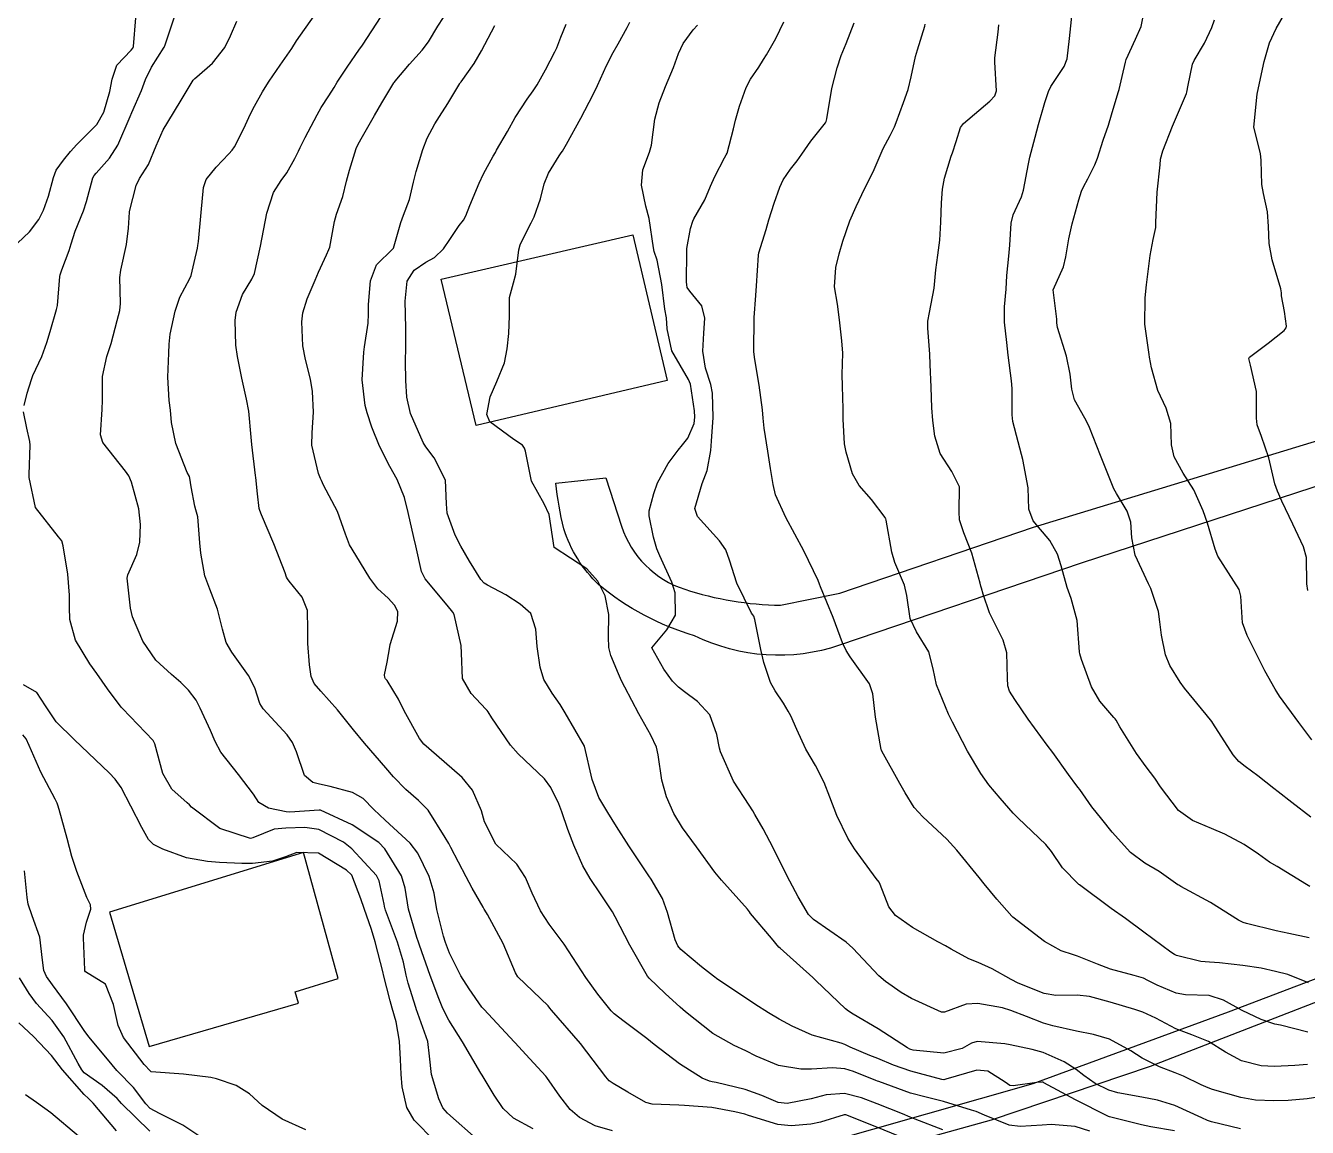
# Model space of a CAD drawing. Header units: metres. Extents: x 318500 to 325275, y 7408834 to 7428799.
# Drawn here: x 322217.8 to 322295.3, y 7422448.2 to 7422514.9 of the extents above; entities that cross this region are included whole.
import ezdxf

# ---------------------------------------------------------------- set-up
doc = ezdxf.new("R2010")
doc.units = ezdxf.units.M
doc.header["$MEASUREMENT"] = 0
for name, color, linetype in [('Curvas de Nivel 1m', 11, 'Continuous'), ('Curvas de Nivel 5m', 15, 'Continuous'), ('Edificações', 30, 'Continuous'), ('Vias Primárias', 230, 'Continuous'), ('Vias Secundárias', 230, 'Continuous')]:
    doc.layers.add(name, color=color, linetype=linetype)

msp = doc.modelspace()

# ---------------------------------------------------------------- linework, layer by layer
at = {"layer": 'Curvas de Nivel 1m', "flags": 128}
for points, elevation in [([(322295.544, 7422466.976), (322294.397, 7422467.872), (322293.567, 7422468.513), (322293.306, 7422468.724), (322292.333, 7422469.494), (322291.583, 7422470.062), (322291.194, 7422470.364), (322290.841, 7422470.761), (322289.618, 7422472.679), (322289.548, 7422472.781), (322289.205, 7422473.203), (322287.911, 7422474.797), (322287.645, 7422475.149), (322287.009, 7422476.159), (322286.747, 7422476.814), (322286.506, 7422478), (322286.412, 7422478.819), (322286.324, 7422479.438), (322285.869, 7422480.828), (322285.724, 7422481.106), (322284.925, 7422482.842), (322284.724, 7422483.887), (322284.662, 7422484.847), (322284.44, 7422485.504), (322283.797, 7422486.572), (322283.628, 7422486.862), (322283.503, 7422487.165), (322282.826, 7422488.87), (322282.151, 7422490.582), (322282.019, 7422490.878), (322281.863, 7422491.142), (322281.242, 7422492.258), (322281.083, 7422492.892), (322280.988, 7422493.799), (322280.758, 7422494.897), (322280.219, 7422496.623), (322280.171, 7422496.907), (322280.167, 7422497.132), (322279.96, 7422498.91), (322280.576, 7422500.306), (322280.722, 7422500.899), (322280.908, 7422501.995), (322281.105, 7422502.894), (322281.5, 7422504.353), (322281.67, 7422504.886), (322281.784, 7422505.143), (322282.051, 7422505.634), (322282.473, 7422506.467), (322282.628, 7422506.874), (322282.987, 7422507.97), (322283.293, 7422508.868), (322283.477, 7422509.495), (322283.886, 7422510.862), (322283.941, 7422511.043), (322284.135, 7422511.831), (322284.322, 7422512.683), (322284.373, 7422512.857), (322284.941, 7422514.076), (322285.288, 7422514.843), (322285.538, 7422516.184)], 782), ([(322295.357, 7422480.704), (322295.315, 7422481.115), (322295.291, 7422482.705), (322295.107, 7422483.36), (322294.466, 7422484.713), (322293.794, 7422486.122), (322293.606, 7422486.531), (322293.527, 7422486.724), (322293.378, 7422487.155), (322292.997, 7422488.732), (322292.565, 7422490.024), (322292.308, 7422490.743), (322292.264, 7422491.144), (322292.264, 7422492.744), (322291.904, 7422494.358), (322291.806, 7422494.752), (322291.834, 7422494.829), (322291.912, 7422494.887), (322292.976, 7422495.683), (322293.936, 7422496.446), (322294.056, 7422496.601), (322294.068, 7422496.719), (322293.949, 7422497.588), (322293.779, 7422498.544), (322293.768, 7422498.723), (322293.727, 7422498.961), (322293.199, 7422500.732), (322293.023, 7422501.716), (322292.984, 7422502.736), (322292.927, 7422503.635), (322292.679, 7422504.74), (322292.584, 7422505.278), (322292.533, 7422506.743), (322292.493, 7422507.16), (322292.1, 7422508.75), (322292.292, 7422510.747), (322292.614, 7422512.272), (322292.725, 7422512.741), (322293.048, 7422513.856), (322293.453, 7422514.731), (322294.193, 7422516.027)], 784), ([(322217.276, 7422501.741), (322217.997, 7422502.424), (322218.562, 7422503.167), (322218.84, 7422503.722), (322219.158, 7422504.583), (322219.462, 7422505.716), (322219.612, 7422506.149), (322220.056, 7422506.756), (322220.476, 7422507.292), (322220.855, 7422507.698), (322222.082, 7422508.926), (322222.5, 7422509.674), (322222.856, 7422510.922), (322223.005, 7422511.667), (322223.283, 7422512.512), (322224.147, 7422513.419), (322224.254, 7422513.544), (322224.288, 7422513.649), (322224.44, 7422515.375)], 767), ([(322217.678, 7422491.907), (322217.864, 7422492.652), (322218.114, 7422493.49), (322218.211, 7422493.727), (322218.745, 7422494.874), (322219.046, 7422495.719), (322219.248, 7422496.386), (322219.64, 7422497.713), (322219.685, 7422497.961), (322219.829, 7422499.711), (322219.854, 7422499.818), (322219.966, 7422500.129), (322220.403, 7422501.284), (322220.519, 7422501.702), (322220.765, 7422502.466), (322221.261, 7422503.691), (322221.449, 7422504.258), (322221.835, 7422505.683), (322221.904, 7422505.82), (322222.044, 7422505.98), (322222.839, 7422506.887), (322223.342, 7422507.661), (322224.087, 7422509.398), (322224.198, 7422509.649), (322224.772, 7422510.982), (322225.025, 7422511.641), (322225.387, 7422512.381), (322226.149, 7422513.589), (322226.167, 7422513.613), (322226.179, 7422513.63), (322226.192, 7422513.671), (322226.843, 7422515.62)], 768), ([(322270.619, 7422447.681), (322269.288, 7422448.221), (322267.4, 7422448.967), (322267.299, 7422448.975), (322265.863, 7422448.513), (322265.29, 7422448.41), (322264.095, 7422448.301), (322263.289, 7422448.377), (322261.511, 7422448.932), (322261.298, 7422448.999), (322260.686, 7422449.156), (322259.302, 7422449.411), (322257.646, 7422449.538), (322257.303, 7422449.549), (322255.691, 7422449.611), (322255.305, 7422449.713), (322254.211, 7422450.341), (322253.316, 7422450.861), (322253.091, 7422451.026), (322252.877, 7422451.257), (322251.35, 7422453.28), (322249.591, 7422455.307), (322249.5, 7422455.427), (322249.383, 7422455.569), (322247.547, 7422457.329), (322247.404, 7422457.566), (322246.663, 7422459.341), (322245.721, 7422461.091), (322245.563, 7422461.358), (322245.525, 7422461.423), (322245.462, 7422461.531), (322244.789, 7422462.686), (322244.423, 7422463.376), (322243.506, 7422465.153), (322243.369, 7422465.391), (322243.161, 7422465.748), (322242.129, 7422467.404), (322241.546, 7422467.99), (322240.784, 7422468.653), (322240.039, 7422469.433), (322239.568, 7422469.968), (322238.268, 7422471.46), (322237.602, 7422472.268), (322236.632, 7422473.48), (322235.631, 7422474.616), (322235.227, 7422475.087), (322235.04, 7422475.499), (322234.937, 7422476.214), (322234.843, 7422477.502), (322234.85, 7422478.335), (322234.835, 7422479.503), (322234.498, 7422480.298), (322233.718, 7422481.272), (322233.611, 7422481.414), (322233.557, 7422481.522), (322233.476, 7422481.772), (322232.791, 7422483.534), (322232.033, 7422485.29), (322231.935, 7422485.548), (322231.908, 7422485.674), (322231.79, 7422486.555), (322231.692, 7422487.551), (322231.68, 7422487.673), (322231.451, 7422489.554), (322231.406, 7422489.985), (322231.276, 7422491.556), (322231.143, 7422492.281), (322230.853, 7422493.56), (322230.588, 7422494.874), (322230.489, 7422495.564), (322230.45, 7422497.047), (322230.513, 7422497.564), (322230.884, 7422498.627), (322231.454, 7422499.555), (322231.621, 7422499.898), (322231.99, 7422501.55), (322232.363, 7422503.545), (322232.777, 7422504.791), (322233.238, 7422505.532), (322233.577, 7422505.997), (322234.06, 7422506.852), (322234.277, 7422507.307), (322234.379, 7422507.515), (322234.691, 7422508.126), (322235.409, 7422509.5), (322235.653, 7422509.94), (322236.107, 7422510.649), (322236.438, 7422511.164), (322236.63, 7422511.485), (322237.218, 7422512.395), (322237.982, 7422513.472), (322238.053, 7422513.569), (322238.153, 7422513.721), (322239.292, 7422515.453)], 771), ([(322273.286, 7422448.052), (322271.609, 7422448.693), (322271.297, 7422448.814), (322270.835, 7422449.017), (322269.309, 7422449.63), (322268.364, 7422450.004), (322267.318, 7422450.261), (322266.214, 7422450.177), (322265.309, 7422449.942), (322263.852, 7422449.658), (322263.306, 7422449.719), (322262.318, 7422450.143), (322261.313, 7422450.494), (322259.567, 7422450.918), (322259.318, 7422450.965), (322259.146, 7422451), (322258.709, 7422451.179), (322257.333, 7422452.044), (322255.814, 7422453.223), (322255.355, 7422453.593), (322253.996, 7422454.618), (322253.377, 7422455.08), (322253.199, 7422455.253), (322252.389, 7422456.264), (322251.665, 7422457.276), (322251.406, 7422457.683), (322250.35, 7422459.296), (322249.448, 7422460.5), (322248.918, 7422461.315), (322248.414, 7422462.377), (322248.019, 7422463.325), (322247.492, 7422464.134), (322246.233, 7422465.349), (322245.53, 7422466.693), (322245.361, 7422467.363), (322244.804, 7422468.622), (322244.181, 7422469.381), (322243.568, 7422469.937), (322241.876, 7422471.407), (322241.595, 7422471.744), (322240.68, 7422473.424), (322240.324, 7422474.127), (322239.638, 7422475.255), (322239.554, 7422475.356), (322239.496, 7422475.442), (322239.491, 7422475.593), (322239.654, 7422476.371), (322239.805, 7422477.301), (322239.835, 7422477.438), (322240.276, 7422478.846), (322240.286, 7422479.431), (322240.091, 7422479.821), (322239.708, 7422480.235), (322239.078, 7422480.814), (322238.589, 7422481.457), (322237.741, 7422482.853), (322237.376, 7422483.474), (322237.124, 7422484.112), (322236.642, 7422485.481), (322235.796, 7422487.079), (322235.663, 7422487.356), (322235.607, 7422487.493), (322235.5, 7422487.799), (322235.087, 7422489.501), (322235.099, 7422490.243), (322235.187, 7422491.5), (322235.123, 7422492.751), (322234.998, 7422493.503), (322234.707, 7422494.699), (322234.552, 7422495.51), (322234.479, 7422496.964), (322234.538, 7422497.511), (322234.804, 7422498.362), (322235.281, 7422499.5), (322235.493, 7422499.971), (322235.983, 7422501.036), (322236.126, 7422501.351), (322236.172, 7422501.488), (322236.452, 7422503.047), (322236.581, 7422503.484), (322236.959, 7422504.553), (322237.193, 7422505.478), (322237.373, 7422506.153), (322237.774, 7422507.473), (322237.864, 7422507.68), (322238.076, 7422508.052), (322238.871, 7422509.458), (322239.317, 7422510.236), (322240.055, 7422511.441), (322240.081, 7422511.48), (322240.121, 7422511.535), (322240.989, 7422512.575), (322241.764, 7422513.416), (322242.155, 7422513.927), (322242.707, 7422514.862), (322243.049, 7422515.401)], 772), ([(322295.491, 7422462.784), (322295.287, 7422462.907), (322293.503, 7422463.992), (322293.047, 7422464.268), (322292.372, 7422464.737), (322291.519, 7422465.328), (322290.343, 7422465.953), (322289.533, 7422466.307), (322288.38, 7422466.792), (322287.549, 7422467.398), (322286.456, 7422468.817), (322286.099, 7422469.345), (322285.582, 7422470.03), (322284.99, 7422470.836), (322283.998, 7422472.462), (322283.77, 7422472.849), (322283.705, 7422472.934), (322283.622, 7422473.027), (322282.779, 7422474.016), (322282.284, 7422474.874), (322281.665, 7422476.52), (322281.569, 7422476.882), (322281.557, 7422476.997), (322281.401, 7422478.884), (322281.048, 7422480.225), (322280.808, 7422480.894), (322280.445, 7422482.193), (322280.225, 7422482.903), (322279.762, 7422483.729), (322278.734, 7422484.926), (322278.488, 7422485.63), (322278.432, 7422486.931), (322278.125, 7422488.636), (322278.044, 7422488.937), (322277.841, 7422489.7), (322277.512, 7422490.943), (322277.475, 7422491.332), (322277.478, 7422492.944), (322277.439, 7422493.393), (322277.234, 7422494.947), (322277.145, 7422495.725), (322277.013, 7422496.949), (322277.016, 7422497.882), (322277.106, 7422498.949), (322277.146, 7422499.774), (322277.264, 7422500.947), (322277.328, 7422501.619), (322277.42, 7422502.946), (322277.531, 7422503.439), (322278.036, 7422504.546), (322278.159, 7422504.938), (322278.453, 7422506.546), (322278.542, 7422506.933), (322278.865, 7422508.152), (322279.072, 7422508.925), (322279.448, 7422510.255), (322279.678, 7422510.917), (322279.817, 7422511.222), (322280.132, 7422511.705), (322280.625, 7422512.421), (322280.806, 7422512.9), (322280.937, 7422514.13), (322281.028, 7422514.897), (322281.133, 7422515.84)], 781), ([(322295.604, 7422471.661), (322294.816, 7422472.708), (322293.644, 7422474.32), (322293.489, 7422474.564), (322293.399, 7422474.724), (322292.771, 7422475.848), (322292.32, 7422476.74), (322291.688, 7422477.974), (322291.409, 7422478.754), (322291.318, 7422480.358), (322291.21, 7422480.758), (322290.235, 7422482.28), (322289.921, 7422482.777), (322289.756, 7422483.212), (322289.291, 7422484.785), (322289.041, 7422485.534), (322288.472, 7422486.793), (322287.815, 7422487.818), (322287.28, 7422488.808), (322287.118, 7422489.534), (322287.071, 7422490.812), (322286.798, 7422491.745), (322286.293, 7422492.824), (322285.9, 7422494.189), (322285.787, 7422494.832), (322285.761, 7422494.984), (322285.499, 7422496.837), (322285.518, 7422498.399), (322285.559, 7422498.836), (322285.596, 7422499.205), (322285.808, 7422500.833), (322285.831, 7422500.994), (322286.007, 7422501.946), (322286.165, 7422502.681), (322286.177, 7422502.828), (322286.172, 7422502.978), (322286.245, 7422504.827), (322286.422, 7422506.467), (322286.459, 7422506.824), (322286.588, 7422507.333), (322287.186, 7422508.814), (322287.965, 7422510.649), (322288.022, 7422510.801), (322288.038, 7422510.884), (322288.128, 7422511.3), (322288.384, 7422512.56), (322288.486, 7422512.797), (322289.122, 7422513.834), (322289.555, 7422514.786), (322289.717, 7422515.253)], 783), ([(322248.486, 7422448.113), (322247.292, 7422448.768), (322246.671, 7422449.339), (322246.12, 7422450.159), (322245.394, 7422451.359), (322245.322, 7422451.484), (322244.199, 7422453.377), (322243.37, 7422454.705), (322243.024, 7422455.394), (322242.778, 7422456.004), (322242.252, 7422457.401), (322241.605, 7422459.231), (322241.539, 7422459.409), (322241.434, 7422459.694), (322240.935, 7422461.418), (322240.732, 7422462.681), (322240.506, 7422463.425), (322239.504, 7422465.062), (322239.15, 7422465.445), (322237.526, 7422466.527), (322235.62, 7422467.408), (322235.539, 7422467.417), (322233.761, 7422467.292), (322233.537, 7422467.3), (322232.463, 7422467.536), (322231.88, 7422467.882), (322231.548, 7422468.386), (322230.65, 7422469.559), (322229.58, 7422470.921), (322229.23, 7422471.575), (322228.946, 7422472.234), (322228.335, 7422473.589), (322228.09, 7422474.059), (322227.631, 7422474.673), (322227.164, 7422475.136), (322226.588, 7422475.616), (322225.653, 7422476.493), (322224.858, 7422477.638), (322224.231, 7422479.105), (322224.108, 7422479.646), (322223.91, 7422481.457), (322223.949, 7422481.648), (322224.502, 7422482.879), (322224.687, 7422483.641), (322224.712, 7422484.694), (322224.615, 7422485.642), (322224.182, 7422487.26), (322224.009, 7422487.648), (322223.804, 7422487.937), (322222.445, 7422489.671), (322222.299, 7422490.136), (322222.407, 7422491.672), (322222.41, 7422492.224), (322222.412, 7422493.672), (322222.688, 7422494.879), (322222.948, 7422495.664), (322223.314, 7422497.049), (322223.475, 7422497.657), (322223.516, 7422498.076), (322223.476, 7422499.657), (322223.522, 7422500.101), (322223.874, 7422501.652), (322224, 7422502.638), (322224.05, 7422503.61), (322224.054, 7422503.65), (322224.452, 7422505.228), (322224.66, 7422505.644), (322225.194, 7422506.497), (322225.662, 7422507.634), (322226.08, 7422508.594), (322226.718, 7422509.621), (322227.23, 7422510.486), (322227.912, 7422511.603), (322228.012, 7422511.711), (322228.123, 7422511.808), (322229.083, 7422512.639), (322229.832, 7422513.575), (322230.157, 7422514.279), (322230.554, 7422515.178)], 769), ([(322282.181, 7422447.972), (322281.291, 7422448.259), (322279.824, 7422448.37), (322279.292, 7422448.345), (322277.951, 7422448.262), (322277.291, 7422448.34), (322275.79, 7422448.953), (322275.303, 7422449.167), (322275.02, 7422449.249), (322273.312, 7422449.776), (322272.276, 7422450.04), (322271.319, 7422450.271), (322269.395, 7422450.973), (322269.329, 7422450.998), (322269.225, 7422451.042), (322267.861, 7422451.588), (322267.337, 7422451.751), (322266.608, 7422451.806), (322265.33, 7422451.727), (322264.692, 7422451.737), (322263.332, 7422451.951), (322261.97, 7422452.511), (322261.345, 7422452.84), (322260.653, 7422453.157), (322259.361, 7422453.886), (322257.695, 7422455.195), (322257.532, 7422455.349), (322257.383, 7422455.488), (322256.481, 7422456.304), (322255.498, 7422457.229), (322255.402, 7422457.352), (322254.327, 7422459.241), (322253.455, 7422460.946), (322253.284, 7422461.253), (322252.557, 7422462.35), (322251.93, 7422463.273), (322251.491, 7422464.04), (322250.948, 7422465.288), (322250.587, 7422466.231), (322250.213, 7422467.3), (322250.035, 7422467.793), (322249.555, 7422468.788), (322249.165, 7422469.314), (322247.582, 7422470.826), (322247.102, 7422471.337), (322245.979, 7422472.99), (322245.757, 7422473.358), (322245.702, 7422473.44), (322245.622, 7422473.531), (322244.729, 7422474.472), (322244.207, 7422475.382), (322244.136, 7422476.91), (322244.123, 7422477.383), (322243.698, 7422479.245), (322243.618, 7422479.391), (322243.278, 7422479.821), (322241.943, 7422481.408), (322241.727, 7422481.863), (322241.381, 7422483.416), (322241.266, 7422483.908), (322240.909, 7422485.423), (322240.692, 7422486.329), (322240.246, 7422487.433), (322239.812, 7422488.209), (322239.182, 7422489.45), (322238.717, 7422490.587), (322238.427, 7422491.461), (322238.312, 7422491.911), (322238.142, 7422493.466), (322238.232, 7422495.138), (322238.278, 7422495.464), (322238.496, 7422496.897), (322238.523, 7422497.461), (322238.511, 7422498.027), (322238.629, 7422499.46), (322239, 7422500.429), (322239.989, 7422501.391), (322240.016, 7422501.413), (322240.031, 7422501.439), (322240.465, 7422502.981), (322240.635, 7422503.431), (322240.989, 7422504.385), (322241.238, 7422505.422), (322241.401, 7422506.068), (322241.797, 7422507.414), (322242.077, 7422508.087), (322242.537, 7422508.953), (322242.811, 7422509.403), (322243.32, 7422510.179), (322244.043, 7422511.391), (322244.073, 7422511.438), (322244.122, 7422511.504), (322244.908, 7422512.609), (322245.361, 7422513.372), (322246.165, 7422514.909)], 773), ([(322287.288, 7422447.996), (322285.87, 7422448.243), (322285.293, 7422448.359), (322283.367, 7422448.849), (322283.3, 7422448.868), (322283.269, 7422448.882), (322281.315, 7422449.865), (322279.399, 7422450.909), (322279.355, 7422450.934), (322279.33, 7422450.948), (322279.29, 7422450.951), (322278.973, 7422450.914), (322277.542, 7422450.713), (322277.327, 7422450.749), (322277.049, 7422450.934), (322276.004, 7422451.617), (322275.337, 7422451.67), (322273.468, 7422451.124), (322273.331, 7422451.093), (322273.226, 7422451.096), (322271.336, 7422451.605), (322270.29, 7422451.976), (322269.343, 7422452.366), (322268.862, 7422452.564), (322267.677, 7422453.065), (322267.352, 7422453.218), (322267.123, 7422453.303), (322265.36, 7422453.784), (322264.153, 7422454.324), (322263.374, 7422454.75), (322262.717, 7422455.13), (322261.904, 7422455.661), (322261.389, 7422456.014), (322259.666, 7422457.167), (322259.403, 7422457.355), (322258.665, 7422457.928), (322257.427, 7422458.975), (322257.245, 7422459.203), (322257.087, 7422459.553), (322256.62, 7422461.213), (322256.32, 7422462.068), (322255.624, 7422463.228), (322255.483, 7422463.435), (322254.273, 7422465.242), (322253.528, 7422466.421), (322253.002, 7422467.258), (322252.465, 7422468.182), (322252.048, 7422469.273), (322251.59, 7422471.28), (322250.412, 7422473.298), (322250.124, 7422473.801), (322249.632, 7422474.494), (322249.126, 7422475.315), (322248.903, 7422476.066), (322248.723, 7422477.319), (322248.641, 7422478.365), (322248.344, 7422479.324), (322247.706, 7422479.884), (322246.82, 7422480.453), (322245.717, 7422481.038), (322245.513, 7422481.158), (322245.325, 7422481.366), (322244.625, 7422482.488), (322244.098, 7422483.385), (322243.76, 7422484.061), (322243.279, 7422485.395), (322243.231, 7422485.95), (322243.174, 7422487.396), (322242.49, 7422488.733), (322241.99, 7422489.408), (322241.834, 7422489.664), (322241.068, 7422491.422), (322240.846, 7422492.402), (322240.781, 7422493.426), (322240.76, 7422494.564), (322240.782, 7422495.427), (322240.778, 7422496.576), (322240.754, 7422497.428), (322240.739, 7422498.219), (322240.852, 7422499.427), (322241.285, 7422500.106), (322241.978, 7422500.586), (322242.516, 7422500.871), (322243.059, 7422501.399), (322243.433, 7422501.961), (322244.011, 7422502.793), (322244.267, 7422503.136), (322244.403, 7422503.384), (322244.658, 7422504.013), (322245.22, 7422505.372), (322245.484, 7422505.933), (322246.065, 7422506.998), (322246.196, 7422507.23), (322246.273, 7422507.357), (322246.935, 7422508.5), (322247.39, 7422509.341), (322248.111, 7422510.459), (322248.485, 7422510.958), (322248.726, 7422511.324), (322249.224, 7422512.229), (322249.795, 7422513.314), (322249.909, 7422513.556), (322250.163, 7422514.208), (322250.489, 7422514.991)], 774), ([(322295.979, 7422450.025), (322295.319, 7422449.94), (322294.183, 7422449.841), (322293.316, 7422449.806), (322292.202, 7422449.852), (322291.319, 7422450.007), (322289.591, 7422450.503), (322289.327, 7422450.593), (322288.904, 7422450.776), (322287.847, 7422451.305), (322287.337, 7422451.506), (322286.393, 7422451.867), (322285.346, 7422452.401), (322284.649, 7422452.837), (322283.361, 7422453.551), (322282.397, 7422453.832), (322281.367, 7422454.033), (322279.928, 7422454.346), (322279.374, 7422454.521), (322278.338, 7422454.92), (322277.385, 7422455.288), (322276.882, 7422455.443), (322275.391, 7422455.71), (322274.689, 7422455.672), (322273.383, 7422455.174), (322273.202, 7422455.171), (322271.39, 7422455.999), (322270.75, 7422456.376), (322269.813, 7422457.034), (322269.405, 7422457.384), (322267.827, 7422459.064), (322267.435, 7422459.412), (322266.43, 7422460.096), (322265.455, 7422460.784), (322265.144, 7422461.095), (322264.525, 7422462.158), (322264.017, 7422463.112), (322263.495, 7422464.136), (322263.008, 7422465.128), (322262.395, 7422466.269), (322261.908, 7422467.144), (322261.774, 7422467.378), (322261.546, 7422467.719), (322260.608, 7422469.16), (322259.814, 7422470.94), (322259.751, 7422471.168), (322259.602, 7422471.993), (322259.181, 7422473.177), (322258.428, 7422473.988), (322257.634, 7422474.58), (322257.282, 7422474.851), (322256.911, 7422475.211), (322256.384, 7422475.952), (322255.67, 7422477.23), (322256.581, 7422478.323), (322257.088, 7422479.209), (322257.076, 7422480.572), (322256.883, 7422481.213), (322256.158, 7422482.81), (322255.963, 7422483.227), (322255.761, 7422483.934), (322255.497, 7422485.233), (322255.494, 7422485.521), (322255.794, 7422486.584), (322256.015, 7422487.227), (322256.647, 7422488.389), (322257.267, 7422489.208), (322257.516, 7422489.524), (322257.841, 7422489.933), (322258.227, 7422490.822), (322258.275, 7422491.194), (322258.255, 7422491.585), (322258, 7422493.198), (322257.884, 7422493.477), (322256.871, 7422495.216), (322256.594, 7422496.556), (322256.544, 7422497.221), (322256.461, 7422497.738), (322256.275, 7422499.225), (322255.982, 7422500.709), (322255.814, 7422501.232), (322255.775, 7422501.451), (322255.495, 7422503.235), (322255.301, 7422503.964), (322255.045, 7422505.24), (322255.128, 7422506.165), (322255.528, 7422507.235), (322255.642, 7422507.669), (322255.851, 7422509.232), (322256.11, 7422510.235), (322256.501, 7422511.224), (322256.977, 7422512.378), (322257.27, 7422513.213), (322257.552, 7422513.816), (322258.172, 7422514.653), (322258.434, 7422514.939)], 776), ([(322295.343, 7422452.013), (322294.59, 7422451.949), (322293.342, 7422451.893), (322292.545, 7422451.934), (322291.345, 7422452.236), (322290.383, 7422452.76), (322289.359, 7422453.401), (322288.342, 7422453.808), (322287.371, 7422454.176), (322286.168, 7422454.818), (322285.385, 7422455.175), (322284.888, 7422455.334), (322283.394, 7422455.783), (322282.145, 7422456.123), (322281.4, 7422456.205), (322280.113, 7422456.185), (322279.401, 7422456.31), (322277.843, 7422456.926), (322277.412, 7422457.149), (322276.272, 7422457.801), (322275.422, 7422458.185), (322274.855, 7422458.399), (322273.771, 7422458.985), (322273.433, 7422459.205), (322272.983, 7422459.448), (322271.449, 7422460.298), (322270.42, 7422461.026), (322269.999, 7422461.566), (322269.479, 7422462.904), (322269.446, 7422463.007), (322269.427, 7422463.041), (322269.245, 7422463.282), (322267.935, 7422465.064), (322267.52, 7422465.723), (322266.856, 7422467.077), (322266.435, 7422468.197), (322266.096, 7422469.085), (322265.575, 7422470.112), (322264.991, 7422471.099), (322264.431, 7422472.285), (322264.072, 7422473.113), (322263.919, 7422473.411), (322263.628, 7422473.889), (322263.131, 7422474.624), (322262.841, 7422475.132), (322262.446, 7422476.351), (322262.255, 7422477.141), (322261.898, 7422478.946), (322261.839, 7422479.148), (322261.781, 7422479.229), (322261.702, 7422479.337), (322260.816, 7422481.159), (322260.363, 7422482.541), (322260.137, 7422483.166), (322259.758, 7422483.721), (322258.437, 7422485.19), (322258.271, 7422485.679), (322258.701, 7422487.186), (322259.017, 7422487.977), (322259.23, 7422489.179), (322259.279, 7422489.738), (322259.37, 7422491.177), (322259.341, 7422492.644), (322259.237, 7422493.18), (322258.904, 7422494.175), (322258.748, 7422495.187), (322258.822, 7422496.291), (322258.871, 7422497.186), (322258.697, 7422497.939), (322257.956, 7422498.826), (322257.813, 7422499.057), (322257.778, 7422499.203), (322257.765, 7422499.401), (322257.775, 7422501.203), (322257.787, 7422501.409), (322258.011, 7422502.613), (322258.147, 7422503.07), (322258.214, 7422503.198), (322258.868, 7422504.356), (322259.224, 7422505.188), (322259.474, 7422505.761), (322260.066, 7422506.897), (322260.17, 7422507.077), (322260.221, 7422507.178), (322260.599, 7422508.665), (322260.721, 7422509.171), (322260.976, 7422510.035), (322261.368, 7422511.161), (322261.633, 7422511.652), (322262.139, 7422512.396), (322262.43, 7422512.862), (322262.601, 7422513.143), (322263.174, 7422514.125), (322263.66, 7422515.128)], 777), ([(322295.369, 7422453.97), (322293.705, 7422454.385), (322293.376, 7422454.455), (322292.533, 7422454.733), (322291.388, 7422455.29), (322290.258, 7422455.901), (322289.401, 7422456.182), (322287.968, 7422456.225), (322287.403, 7422456.322), (322286.252, 7422456.817), (322285.693, 7422457.106), (322285.414, 7422457.233), (322284.856, 7422457.395), (322283.419, 7422457.781), (322282.642, 7422458.082), (322281.427, 7422458.568), (322281.186, 7422458.642), (322280.433, 7422458.895), (322279.438, 7422459.464), (322277.522, 7422460.929), (322277.461, 7422460.987), (322276.539, 7422462.013), (322275.78, 7422462.956), (322275.485, 7422463.326), (322274.13, 7422464.981), (322273.52, 7422465.647), (322272.059, 7422467.005), (322271.546, 7422467.577), (322270.987, 7422468.451), (322270.668, 7422469.023), (322269.589, 7422470.974), (322269.558, 7422471.04), (322269.543, 7422471.088), (322269.204, 7422473.046), (322269.043, 7422474.457), (322268.833, 7422475.052), (322267.664, 7422476.694), (322267.419, 7422477.073), (322267.214, 7422477.538), (322266.633, 7422479.081), (322265.878, 7422480.929), (322265.814, 7422481.089), (322265.723, 7422481.311), (322264.858, 7422483.103), (322263.78, 7422485.12), (322263.153, 7422486.489), (322263, 7422487.132), (322262.856, 7422488.092), (322262.676, 7422489.137), (322262.459, 7422490.533), (322262.4, 7422491.142), (322262.36, 7422491.638), (322262.163, 7422493.146), (322261.903, 7422494.689), (322261.837, 7422495.151), (322261.835, 7422495.227), (322261.863, 7422497.151), (322261.866, 7422497.226), (322261.954, 7422498.557), (322261.992, 7422499.15), (322262.121, 7422501.015), (322262.145, 7422501.148), (322262.584, 7422502.569), (322262.749, 7422503.139), (322263.059, 7422504.163), (322263.405, 7422505.13), (322263.615, 7422505.558), (322264.056, 7422506.217), (322264.46, 7422506.72), (322264.745, 7422507.113), (322265.285, 7422507.905), (322266.097, 7422508.913), (322266.18, 7422509.017), (322266.219, 7422509.098), (322266.261, 7422509.257), (322266.566, 7422511.093), (322266.88, 7422512.347), (322267.129, 7422513.085), (322267.423, 7422513.82), (322267.903, 7422515.074)], 778), ([(322295.413, 7422456.956), (322294.163, 7422457.454), (322293.419, 7422457.647), (322292.533, 7422457.845), (322291.423, 7422458.014), (322290.025, 7422458.163), (322289.424, 7422458.201), (322288.892, 7422458.246), (322287.428, 7422458.615), (322287.3, 7422458.673), (322287.082, 7422458.805), (322285.448, 7422460.028), (322284.325, 7422460.841), (322283.469, 7422461.459), (322281.545, 7422462.879), (322281.516, 7422462.906), (322281.49, 7422462.923), (322280.524, 7422463.919), (322279.863, 7422464.905), (322279.516, 7422465.328), (322277.834, 7422466.927), (322277.543, 7422467.235), (322276.75, 7422468.141), (322276.061, 7422468.952), (322275.57, 7422469.623), (322274.77, 7422470.972), (322273.867, 7422472.736), (322273.742, 7422472.988), (322273.699, 7422473.067), (322273.622, 7422473.228), (322272.884, 7422474.998), (322272.682, 7422475.972), (322272.433, 7422477.002), (322271.688, 7422478.2), (322271.299, 7422479.016), (322271.099, 7422480.404), (322270.952, 7422481.022), (322270.374, 7422482.397), (322270.183, 7422483.034), (322269.846, 7422484.972), (322269.826, 7422485.039), (322269.814, 7422485.073), (322269.781, 7422485.12), (322268.951, 7422486.212), (322268.212, 7422487.064), (322267.81, 7422487.769), (322267.418, 7422489.074), (322267.335, 7422489.577), (322267.236, 7422491.076), (322267.235, 7422491.708), (322267.202, 7422493.077), (322267.184, 7422493.788), (322267.225, 7422495.08), (322267.172, 7422495.831), (322267.015, 7422497.084), (322266.895, 7422498.032), (322266.72, 7422499.089), (322266.796, 7422500.269), (322267.003, 7422501.085), (322267.219, 7422501.864), (322267.651, 7422503.076), (322268.029, 7422503.957), (322268.557, 7422505.062), (322269.059, 7422506.051), (322269.476, 7422507.049), (322269.661, 7422507.462), (322270.088, 7422508.26), (322270.35, 7422508.784), (322270.449, 7422509.037), (322270.887, 7422510.257), (322271.177, 7422511.029), (322271.362, 7422511.797), (322271.616, 7422513.025), (322271.742, 7422513.438), (322272.178, 7422514.865), (322272.216, 7422514.983)], 779), ([(322245.21, 7422447.361), (322243.295, 7422449.063), (322243.019, 7422449.393), (322242.775, 7422449.925), (322242.335, 7422451.4), (322242.214, 7422452.524), (322242.1, 7422453.403), (322241.412, 7422455.377), (322241.397, 7422455.41), (322241.381, 7422455.461), (322240.911, 7422456.933), (322240.792, 7422457.419), (322240.627, 7422458.206), (322240.275, 7422459.427), (322239.544, 7422461.354), (322239.517, 7422461.439), (322239.506, 7422461.485), (322239.463, 7422461.713), (322239.16, 7422463.128), (322238.992, 7422463.447), (322237.504, 7422465.071), (322237.013, 7422465.475), (322235.521, 7422466.236), (322234.671, 7422466.354), (322233.522, 7422466.322), (322232.798, 7422466.254), (322231.513, 7422465.737), (322231.368, 7422465.696), (322229.521, 7422466.302), (322227.806, 7422467.596), (322227.674, 7422467.731), (322227.542, 7422467.846), (322226.609, 7422468.673), (322226.068, 7422469.622), (322225.587, 7422471.432), (322225.482, 7422471.631), (322223.619, 7422473.566), (322223.547, 7422473.651), (322222.717, 7422474.75), (322222.076, 7422475.673), (322221.649, 7422476.277), (322220.786, 7422477.693), (322220.442, 7422478.945), (322220.413, 7422479.699), (322220.424, 7422480.416), (322220.311, 7422481.701), (322220.033, 7422483.419), (322219.953, 7422483.707), (322219.754, 7422483.954), (322218.367, 7422485.724), (322217.978, 7422487.549), (322217.981, 7422487.728), (322218.049, 7422489.505), (322218.03, 7422489.728), (322217.838, 7422490.537), (322217.628, 7422491.513)], 768), ([(322242.518, 7422447.398), (322241.289, 7422448.647), (322240.832, 7422449.417), (322240.556, 7422450.665), (322240.5, 7422451.422), (322240.451, 7422452.305), (322240.389, 7422453.424), (322240.196, 7422454.6), (322239.949, 7422455.431), (322239.819, 7422455.869), (322239.431, 7422457.44), (322239.402, 7422457.567), (322238.918, 7422459.448), (322238.706, 7422460.186), (322238.254, 7422461.458), (322238.045, 7422462.041), (322237.502, 7422463.47), (322237.48, 7422463.5), (322237.184, 7422463.773), (322235.5, 7422464.803), (322234.172, 7422464.838), (322233.496, 7422464.59), (322232.709, 7422464.315), (322231.489, 7422464.183), (322230.856, 7422464.19), (322229.49, 7422464.239), (322228.772, 7422464.3), (322227.494, 7422464.529), (322226.072, 7422465.051), (322225.506, 7422465.337), (322225.199, 7422465.633), (322224.793, 7422466.365), (322224.143, 7422467.644), (322223.551, 7422468.786), (322223.194, 7422469.293), (322222.819, 7422469.661), (322221.578, 7422470.861), (322220.694, 7422471.693), (322219.606, 7422472.766), (322218.964, 7422473.717), (322218.44, 7422474.534), (322217.633, 7422474.988)], 767), ([(322234.72, 7422448.057), (322233.288, 7422448.709), (322232.079, 7422449.532), (322231.307, 7422450.242), (322230.509, 7422450.75), (322229.316, 7422451.14), (322228.965, 7422451.224), (322227.318, 7422451.418), (322225.37, 7422451.569), (322225.32, 7422451.599), (322224.944, 7422452.008), (322223.693, 7422453.645), (322223.361, 7422454.365), (322223.086, 7422455.654), (322222.603, 7422456.873), (322221.399, 7422457.626), (322221.352, 7422457.68), (322221.341, 7422457.74), (322221.264, 7422459.682), (322221.271, 7422459.843), (322221.444, 7422460.631), (322221.718, 7422461.414), (322221.701, 7422461.676), (322221.619, 7422461.835), (322221.464, 7422462.115), (322220.856, 7422463.686), (322220.57, 7422464.613), (322220.278, 7422465.692), (322219.793, 7422467.45), (322219.718, 7422467.707), (322219.672, 7422467.839), (322219.544, 7422468.073), (322218.678, 7422469.719), (322217.985, 7422471.325), (322217.796, 7422471.728), (322217.594, 7422471.979)], 766), ([(322225.275, 7422447.97), (322223.574, 7422449.646), (322223.445, 7422449.792), (322223.303, 7422449.946), (322222.391, 7422450.744), (322221.318, 7422451.516), (322221.16, 7422451.682), (322220.939, 7422452.07), (322220.08, 7422453.693), (322219.365, 7422454.68), (322218.428, 7422455.714), (322217.973, 7422456.308), (322217.395, 7422457.26)], 764), ([(322223.275, 7422447.997), (322221.857, 7422449.672), (322221.574, 7422449.948), (322221.305, 7422450.19), (322219.999, 7422451.693), (322219.333, 7422452.552), (322218.247, 7422453.717), (322217.362, 7422454.533)], 763), ([(322220.961, 7422447.683), (322219.291, 7422449.082), (322218.42, 7422449.713), (322217.758, 7422450.177)], 762)]:
    msp.add_lwpolyline(points, dxfattribs=dict(at, elevation=elevation))
at = {"layer": 'Curvas de Nivel 5m', "flags": 128}
for points, elevation in [([(322253.281, 7422447.999), (322252.242, 7422448.309), (322251.293, 7422448.808), (322250.73, 7422449.289), (322250.104, 7422450.094), (322249.319, 7422451.216), (322249.245, 7422451.311), (322248.037, 7422452.626), (322247.386, 7422453.33), (322247.351, 7422453.368), (322245.488, 7422455.358), (322245.438, 7422455.416), (322245.381, 7422455.489), (322244.612, 7422456.591), (322244.106, 7422457.379), (322243.421, 7422458.762), (322243.18, 7422459.392), (322243.053, 7422459.776), (322242.661, 7422461.398), (322242.488, 7422462.382), (322242.179, 7422463.403), (322241.501, 7422464.815), (322241.043, 7422465.417), (322239.53, 7422466.804), (322238.846, 7422467.45), (322238.198, 7422468.112), (322237.55, 7422468.478), (322236.188, 7422468.849), (322235.555, 7422468.974), (322235.139, 7422469.08), (322234.648, 7422469.504), (322234.154, 7422470.938), (322233.926, 7422471.515), (322233.597, 7422471.962), (322232.15, 7422473.542), (322231.949, 7422473.871), (322231.633, 7422474.808), (322231.263, 7422475.554), (322230.253, 7422476.973), (322229.895, 7422477.568), (322229.682, 7422478.359), (322229.386, 7422479.575), (322228.911, 7422480.781), (322228.62, 7422481.587), (322228.365, 7422482.966), (322228.318, 7422483.591), (322228.192, 7422485.176), (322228.073, 7422485.596), (322228.007, 7422485.821), (322227.794, 7422486.991), (322227.71, 7422487.512), (322227.684, 7422487.602), (322227.552, 7422487.856), (322226.851, 7422489.615), (322226.594, 7422490.874), (322226.524, 7422491.62), (322226.459, 7422492.214), (322226.377, 7422493.623), (322226.44, 7422495.084), (322226.46, 7422495.622), (322226.514, 7422496.219), (322226.81, 7422497.617), (322227.091, 7422498.464), (322227.702, 7422499.604), (322227.785, 7422499.781), (322227.975, 7422500.57), (322228.162, 7422501.423), (322228.198, 7422501.597), (322228.232, 7422501.836), (322228.397, 7422503.594), (322228.522, 7422505.103), (322228.689, 7422505.59), (322229.293, 7422506.34), (322230.064, 7422507.145), (322230.268, 7422507.367), (322230.408, 7422507.567), (322230.968, 7422508.674), (322231.38, 7422509.557), (322231.621, 7422510.031), (322232.11, 7422510.897), (322232.354, 7422511.309), (322232.501, 7422511.544), (322233.165, 7422512.504), (322233.869, 7422513.524), (322234.155, 7422513.987), (322235.232, 7422515.504)], 770), ([(322291.29, 7422448.108), (322289.531, 7422448.533), (322289.298, 7422448.615), (322288.953, 7422448.775), (322287.311, 7422449.532), (322286.272, 7422449.859), (322285.318, 7422450.035), (322283.875, 7422450.291), (322283.324, 7422450.456), (322282.503, 7422450.862), (322281.815, 7422451.353), (322281.338, 7422451.7), (322280.62, 7422452.168), (322279.348, 7422452.739), (322278.683, 7422452.917), (322277.354, 7422453.205), (322277.026, 7422453.264), (322275.357, 7422453.412), (322275.009, 7422453.312), (322274.44, 7422452.974), (322273.347, 7422452.698), (322271.474, 7422452.883), (322271.349, 7422452.916), (322271.279, 7422452.941), (322271.141, 7422453.013), (322269.367, 7422454.174), (322267.847, 7422455.063), (322267.559, 7422455.245), (322267.383, 7422455.389), (322265.588, 7422457.088), (322265.403, 7422457.27), (322263.838, 7422458.7), (322263.429, 7422459.053), (322263.359, 7422459.121), (322262.911, 7422459.655), (322261.644, 7422461.147), (322261.566, 7422461.254), (322261.463, 7422461.408), (322259.887, 7422463.166), (322259.487, 7422463.663), (322258.373, 7422465.187), (322257.527, 7422466.333), (322257.005, 7422467.208), (322256.557, 7422468.222), (322256.272, 7422469.219), (322256.044, 7422470.762), (322255.941, 7422471.225), (322255.601, 7422471.942), (322254.879, 7422473.237), (322254.021, 7422474.862), (322253.834, 7422475.248), (322253.646, 7422475.669), (322253.187, 7422476.781), (322253.067, 7422477.259), (322253.046, 7422477.893), (322253.057, 7422479.26), (322252.831, 7422480.383), (322252.398, 7422481.27), (322251.731, 7422482.013), (322249.75, 7422483.31), (322249.457, 7422485.313), (322249.155, 7422485.948), (322248.392, 7422487.324), (322248.011, 7422489.145), (322247.963, 7422489.329), (322247.833, 7422489.506), (322247.321, 7422489.854), (322245.853, 7422490.914), (322245.671, 7422491.363), (322245.871, 7422492.441), (322246.281, 7422493.354), (322246.748, 7422494.496), (322246.91, 7422495.345), (322247.009, 7422496.259), (322247.054, 7422497.343), (322247.043, 7422498.435), (322247.291, 7422499.34), (322247.439, 7422499.867), (322247.616, 7422501.336), (322247.699, 7422501.63), (322248.004, 7422502.268), (322248.37, 7422502.971), (322248.54, 7422503.325), (322248.929, 7422504.423), (322249.144, 7422505.319), (322249.403, 7422505.963), (322250.066, 7422507.028), (322250.182, 7422507.194), (322250.257, 7422507.307), (322250.499, 7422507.726), (322251.374, 7422509.291), (322252.115, 7422510.74), (322252.369, 7422511.278), (322252.925, 7422512.485), (322253.334, 7422513.268), (322253.63, 7422513.793), (322254.173, 7422514.794), (322254.332, 7422515.103)], 775), ([(322295.445, 7422459.686), (322294.208, 7422459.949), (322293.451, 7422460.104), (322291.657, 7422460.547), (322291.458, 7422460.608), (322291.172, 7422460.753), (322289.476, 7422461.82), (322287.679, 7422462.797), (322287.551, 7422462.859), (322287.491, 7422462.898), (322286.371, 7422463.689), (322285.504, 7422464.196), (322284.636, 7422464.839), (322283.528, 7422466.07), (322282.89, 7422466.86), (322282.298, 7422467.619), (322281.558, 7422468.661), (322281.463, 7422468.786), (322281.393, 7422468.883), (322280.886, 7422469.575), (322279.928, 7422470.905), (322279.597, 7422471.35), (322278.447, 7422472.922), (322277.632, 7422474.1), (322277.318, 7422474.616), (322277.207, 7422474.936), (322277.189, 7422475.395), (322277.146, 7422476.938), (322276.928, 7422477.695), (322276.294, 7422478.951), (322276.104, 7422479.356), (322275.715, 7422480.484), (322275.613, 7422480.856), (322275.584, 7422480.962), (322275.526, 7422481.16), (322275.022, 7422482.971), (322274.548, 7422484.199), (322274.286, 7422484.982), (322274.273, 7422485.471), (322274.28, 7422486.983), (322273.814, 7422487.911), (322273.11, 7422489.001), (322272.802, 7422490.05), (322272.68, 7422491.008), (322272.619, 7422491.76), (322272.563, 7422493.01), (322272.516, 7422494.396), (322272.487, 7422495.011), (322272.361, 7422496.586), (322272.366, 7422497.014), (322272.463, 7422497.53), (322272.755, 7422499.008), (322272.859, 7422500.125), (322272.967, 7422501.005), (322273.099, 7422501.908), (322273.157, 7422503.003), (322273.202, 7422504.173), (322273.26, 7422505.002), (322273.381, 7422505.669), (322273.784, 7422506.994), (322273.857, 7422507.209), (322274.083, 7422507.884), (322274.345, 7422508.738), (322274.523, 7422508.984), (322276.114, 7422510.338), (322276.426, 7422510.648), (322276.52, 7422510.956), (322276.417, 7422512.687), (322276.423, 7422512.957), (322276.626, 7422514.503), (322276.671, 7422514.955)], 780), ([(322228.438, 7422447.582), (322227.281, 7422448.349), (322225.864, 7422449.042), (322225.296, 7422449.357), (322225.036, 7422449.624), (322224.299, 7422450.625), (322223.32, 7422451.615), (322223.302, 7422451.632), (322223.278, 7422451.651), (322222.997, 7422451.983), (322221.607, 7422453.676), (322221.355, 7422454.02), (322220.234, 7422455.691), (322219.391, 7422456.839), (322219.037, 7422457.346), (322218.875, 7422457.708), (322218.797, 7422458.322), (322218.62, 7422459.712), (322218.166, 7422461.003), (322217.915, 7422461.723), (322217.853, 7422462.113), (322217.697, 7422463.727)], 765)]:
    msp.add_lwpolyline(points, dxfattribs=dict(at, elevation=elevation))
at = {"layer": 'Edificações'}
for points in [[(322256.602, 7422493.417), (322245.026, 7422490.704), (322242.91, 7422499.564), (322254.505, 7422502.241)], [(322222.835, 7422461.235), (322225.243, 7422453.111), (322234.275, 7422455.718), (322234.074, 7422456.42), (322236.683, 7422457.223), (322234.576, 7422464.846)]]:
    msp.add_lwpolyline(points, close=True, dxfattribs=at)
at = {"layer": 'Vias Primárias'}
for points in [[(323715.644, 7420145.548, 0), (323709.04, 7420132.939)], [(323831.088, 7420001.787, 0), (323833.844, 7420008.443, 0.220888)]]:
    msp.add_lwpolyline(points, format="xyb", dxfattribs=at)
at = {"layer": 'Vias Secundárias'}
msp.add_lwpolyline([(322305.608, 7422490.182), (322281.644, 7422482.354), (322267.031, 7422477.392, -0.198797), (322258.255, 7422477.964, -0.10298), (322252.446, 7422481.061, -0.126616), (322250.338, 7422484.447, -0.037206), (322249.861, 7422487.212), (322252.872, 7422487.528), (322253.828, 7422484.602, 0.239361), (322257.653, 7422480.779, 0.075846), (322263.456, 7422479.819), (322267.049, 7422480.54), (322278.762, 7422484.542), (322302.446, 7422491.774)], format="xyb", dxfattribs=at)
for points in [[(322374.576, 7422482.372), (322362.944, 7422479.034), (322338.388, 7422471.47), (322328.272, 7422467.745), (322311.414, 7422462.956), (322306.324, 7422461.742), (322301.099, 7422459.187), (322290.537, 7422455.186), (322278.731, 7422450.843), (322265.835, 7422447.176)], [(322262.144, 7422444.752), (322276.216, 7422448.659), (322285.845, 7422451.912), (322299.693, 7422457.27), (322304.272, 7422459.391), (322307.399, 7422460.954), (322318.252, 7422463.649), (322330.775, 7422467.224), (322342.511, 7422471.357), (322355.466, 7422475.153), (322367.095, 7422478.063), (322375.273, 7422480.376)]]:
    msp.add_lwpolyline(points, dxfattribs=at)

doc.saveas('drawing.dxf')
